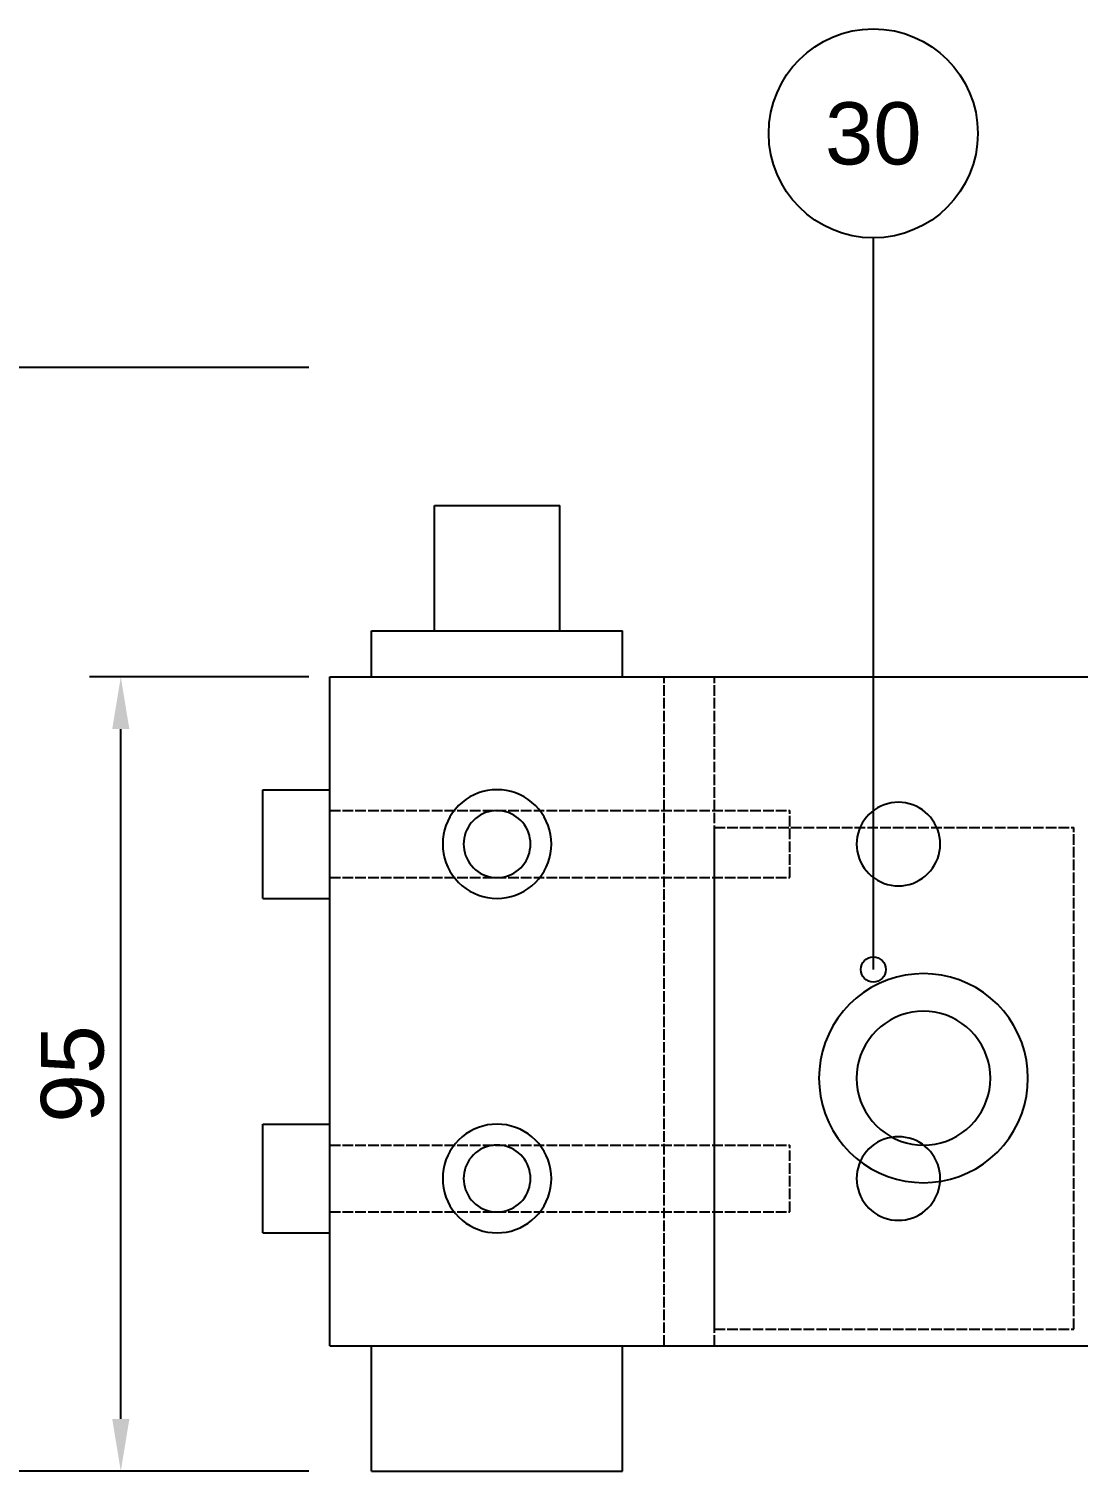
# Model space of a CAD drawing. Header units: millimetres. Extents: x 20 to 1736, y 5 to 589.
# Drawn here: x 64.6 to 114.8, y 450 to 519 of the extents above; entities that cross this region are included whole.
import ezdxf
from ezdxf.enums import TextEntityAlignment as Align

# ---------------------------------------------------------------- set-up
doc = ezdxf.new("R2010")
doc.units = ezdxf.units.MM
doc.header["$LTSCALE"] = 0.4
doc.linetypes.add('DASHED', pattern=[1.524, 1.27, -0.254])
for name, color, linetype in [('Krepezh', 6, 'CONTINUOUS'), ('Nevidimye', 8, 'DASHED'), ('Rama', 7, 'CONTINUOUS'), ('Razmery', 8, 'CONTINUOUS'), ('Relsy', 5, 'CONTINUOUS'), ('Tekst', 7, 'CONTINUOUS'), ('Uzly', 94, 'CONTINUOUS')]:
    doc.layers.add(name, color=color, linetype=linetype)
doc.styles.add('CHERT', font='arial.ttf')
doc.dimstyles.new('T1', dxfattribs={"dimtxt": 3, "dimasz": 2.5, "dimexe": 1.5, "dimexo": 1, "dimgap": 0.8, "dimtad": 1, "dimtxsty": 'CHERT', "dimcen": 2.5, "dimazin": 3, "dimtfac": 1, "dimtmove": 0, "dimatfit": 3})

msp = doc.modelspace()

# ---------------------------------------------------------------- linework, layer by layer
at = {"layer": 'Krepezh'}
for p, q in [((75.8, 482.6), (79, 482.6)), ((75.8, 477.4), (75.8, 482.6)), ((75.8, 482.6), (79, 482.6)), ((75.8, 477.4), (75.8, 482.6)), ((79, 477.4), (79, 482.6)), ((79, 477.4), (79, 482.6)), ((85.9012, 482.3564), (85.7, 482.2517)), ((86.1107, 482.4432), (85.9012, 482.3564)), ((86.3271, 482.5114), (86.1107, 482.4432)), ((86.5485, 482.5605), (86.3271, 482.5114)), ((86.7734, 482.5901), (86.5485, 482.5605)), ((87, 482.6), (86.7734, 482.5901)), ((87.2266, 482.5901), (87, 482.6)), ((87.4515, 482.5605), (87.2266, 482.5901)), ((87.6729, 482.5114), (87.4515, 482.5605)), ((87.8893, 482.4432), (87.6729, 482.5114)), ((88.0988, 482.3564), (87.8893, 482.4432)), ((88.3, 482.2517), (88.0988, 482.3564)), ((85.0083, 481.6712), (84.8702, 481.4913)), ((85.1615, 481.8385), (85.0083, 481.6712)), ((85.3288, 481.9917), (85.1615, 481.8385)), ((85.5087, 482.1298), (85.3288, 481.9917)), ((85.7, 482.2517), (85.5087, 482.1298)), ((88.4913, 482.1298), (88.3, 482.2517)), ((88.6712, 481.9917), (88.4913, 482.1298)), ((88.8385, 481.8385), (88.6712, 481.9917)), ((88.9917, 481.6712), (88.8385, 481.8385)), ((89.1298, 481.4913), (88.9917, 481.6712)), ((105.0528, 481.6383), (104.9144, 481.5321)), ((105.2, 481.7321), (105.0528, 481.6383)), ((105.3548, 481.8126), (105.2, 481.7321)), ((105.516, 481.8794), (105.3548, 481.8126)), ((105.6824, 481.9319), (105.516, 481.8794)), ((105.8527, 481.9696), (105.6824, 481.9319)), ((106.0257, 481.9924), (105.8527, 481.9696)), ((106.2, 482), (106.0257, 481.9924)), ((106.3743, 481.9924), (106.2, 482)), ((106.5473, 481.9696), (106.3743, 481.9924)), ((106.7176, 481.9319), (106.5473, 481.9696)), ((106.884, 481.8794), (106.7176, 481.9319)), ((107.0452, 481.8126), (106.884, 481.8794)), ((107.2, 481.7321), (107.0452, 481.8126)), ((107.3472, 481.6383), (107.2, 481.7321)), ((107.4856, 481.5321), (107.3472, 481.6383)), ((79, 478.4), (79, 481.6)), ((79, 478.4), (79, 481.6)), ((84.6436, 481.0988), (84.5568, 480.8893)), ((84.7483, 481.3), (84.6436, 481.0988)), ((84.8702, 481.4913), (84.7483, 481.3)), ((89.2517, 481.3), (89.1298, 481.4913)), ((89.3564, 481.0988), (89.2517, 481.3)), ((89.4432, 480.8893), (89.3564, 481.0988)), ((104.4679, 481), (104.3874, 480.8452)), ((104.5617, 481.1472), (104.4679, 481)), ((104.6679, 481.2856), (104.5617, 481.1472)), ((104.7858, 481.4142), (104.6679, 481.2856)), ((104.9144, 481.5321), (104.7858, 481.4142)), ((107.6142, 481.4142), (107.4856, 481.5321)), ((107.7321, 481.2856), (107.6142, 481.4142)), ((107.8383, 481.1472), (107.7321, 481.2856)), ((107.9321, 481), (107.8383, 481.1472)), ((108.0126, 480.8452), (107.9321, 481)), ((84.4395, 480.4515), (84.4099, 480.2266)), ((84.4886, 480.6729), (84.4395, 480.4515)), ((84.5568, 480.8893), (84.4886, 480.6729)), ((89.5114, 480.6729), (89.4432, 480.8893)), ((89.5605, 480.4515), (89.5114, 480.6729)), ((89.5901, 480.2266), (89.5605, 480.4515)), ((104.2304, 480.3473), (104.2076, 480.1743)), ((104.2681, 480.5176), (104.2304, 480.3473)), ((104.3206, 480.684), (104.2681, 480.5176)), ((104.3874, 480.8452), (104.3206, 480.684)), ((108.0794, 480.684), (108.0126, 480.8452)), ((108.1319, 480.5176), (108.0794, 480.684)), ((108.1696, 480.3473), (108.1319, 480.5176)), ((108.1924, 480.1743), (108.1696, 480.3473)), ((84.4099, 480.2266), (84.4, 480)), ((84.4, 480), (84.4099, 479.7734)), ((84.4099, 479.7734), (84.4395, 479.5485)), ((89.5605, 479.5485), (89.5901, 479.7734)), ((89.6, 480), (89.5901, 480.2266)), ((89.5901, 479.7734), (89.6, 480)), ((104.2076, 480.1743), (104.2, 480)), ((104.2, 480), (104.2076, 479.8257)), ((104.2076, 479.8257), (104.2304, 479.6527)), ((104.2304, 479.6527), (104.2681, 479.4824)), ((108.1319, 479.4824), (108.1696, 479.6527)), ((108.1696, 479.6527), (108.1924, 479.8257)), ((108.2, 480), (108.1924, 480.1743)), ((108.1924, 479.8257), (108.2, 480)), ((84.4395, 479.5485), (84.4886, 479.3271)), ((84.4886, 479.3271), (84.5568, 479.1107)), ((84.5568, 479.1107), (84.6436, 478.9012)), ((84.6436, 478.9012), (84.7483, 478.7)), ((89.2517, 478.7), (89.3564, 478.9012)), ((89.3564, 478.9012), (89.4432, 479.1107)), ((89.4432, 479.1107), (89.5114, 479.3271)), ((89.5114, 479.3271), (89.5605, 479.5485)), ((104.2681, 479.4824), (104.3206, 479.316)), ((104.3206, 479.316), (104.3874, 479.1548)), ((104.3874, 479.1548), (104.4679, 479)), ((104.4679, 479), (104.5617, 478.8528)), ((107.8383, 478.8528), (107.9321, 479)), ((107.9321, 479), (108.0126, 479.1548)), ((108.0126, 479.1548), (108.0794, 479.316)), ((108.0794, 479.316), (108.1319, 479.4824)), ((84.7483, 478.7), (84.8702, 478.5087)), ((84.8702, 478.5087), (85.0083, 478.3288)), ((85.0083, 478.3288), (85.1615, 478.1615)), ((88.8385, 478.1615), (88.9917, 478.3288)), ((88.9917, 478.3288), (89.1298, 478.5087)), ((89.1298, 478.5087), (89.2517, 478.7)), ((104.5617, 478.8528), (104.6679, 478.7144)), ((104.6679, 478.7144), (104.7858, 478.5858)), ((104.7858, 478.5858), (104.9144, 478.4679)), ((104.9144, 478.4679), (105.0528, 478.3617)), ((105.0528, 478.3617), (105.2, 478.2679)), ((105.2, 478.2679), (105.3548, 478.1874)), ((105.3548, 478.1874), (105.516, 478.1206)), ((106.884, 478.1206), (107.0452, 478.1874)), ((107.0452, 478.1874), (107.2, 478.2679)), ((107.2, 478.2679), (107.3472, 478.3617)), ((107.3472, 478.3617), (107.4856, 478.4679)), ((107.4856, 478.4679), (107.6142, 478.5858)), ((107.6142, 478.5858), (107.7321, 478.7144)), ((107.7321, 478.7144), (107.8383, 478.8528)), ((85.1615, 478.1615), (85.3288, 478.0083)), ((85.3288, 478.0083), (85.5087, 477.8702)), ((85.5087, 477.8702), (85.7, 477.7483)), ((85.7, 477.7483), (85.9012, 477.6436)), ((85.9012, 477.6436), (86.1107, 477.5568)), ((86.1107, 477.5568), (86.3271, 477.4886)), ((86.3271, 477.4886), (86.5485, 477.4395)), ((87.4515, 477.4395), (87.6729, 477.4886)), ((87.6729, 477.4886), (87.8893, 477.5568)), ((87.8893, 477.5568), (88.0988, 477.6436)), ((88.0988, 477.6436), (88.3, 477.7483)), ((88.3, 477.7483), (88.4913, 477.8702)), ((88.4913, 477.8702), (88.6712, 478.0083)), ((88.6712, 478.0083), (88.8385, 478.1615)), ((105.516, 478.1206), (105.6824, 478.0681)), ((105.6824, 478.0681), (105.8527, 478.0304)), ((105.8527, 478.0304), (106.0257, 478.0076)), ((106.0257, 478.0076), (106.2, 478)), ((106.2, 478), (106.3743, 478.0076)), ((106.3743, 478.0076), (106.5473, 478.0304)), ((106.5473, 478.0304), (106.7176, 478.0681)), ((106.7176, 478.0681), (106.884, 478.1206)), ((75.8, 477.4), (79, 477.4)), ((75.8, 477.4), (79, 477.4)), ((86.5485, 477.4395), (86.7734, 477.4099)), ((86.7734, 477.4099), (87, 477.4)), ((87, 477.4), (87.2266, 477.4099)), ((87.2266, 477.4099), (87.4515, 477.4395)), ((75.8, 466.6), (79, 466.6)), ((75.8, 461.4), (75.8, 466.6)), ((75.8, 466.6), (79, 466.6)), ((75.8, 461.4), (75.8, 466.6)), ((79, 461.4), (79, 466.6)), ((79, 461.4), (79, 466.6)), ((86.1107, 466.4432), (85.9012, 466.3564)), ((86.3271, 466.5114), (86.1107, 466.4432)), ((86.5485, 466.5605), (86.3271, 466.5114)), ((86.7734, 466.5901), (86.5485, 466.5605)), ((87, 466.6), (86.7734, 466.5901)), ((87.2266, 466.5901), (87, 466.6)), ((87.4515, 466.5605), (87.2266, 466.5901)), ((87.6729, 466.5114), (87.4515, 466.5605)), ((87.8893, 466.4432), (87.6729, 466.5114)), ((88.0988, 466.3564), (87.8893, 466.4432)), ((85.1615, 465.8385), (85.0083, 465.6712)), ((85.3288, 465.9917), (85.1615, 465.8385)), ((85.5087, 466.1298), (85.3288, 465.9917)), ((85.7, 466.2517), (85.5087, 466.1298)), ((85.9012, 466.3564), (85.7, 466.2517)), ((88.3, 466.2517), (88.0988, 466.3564)), ((88.4913, 466.1298), (88.3, 466.2517)), ((88.6712, 465.9917), (88.4913, 466.1298)), ((88.8385, 465.8385), (88.6712, 465.9917)), ((88.9917, 465.6712), (88.8385, 465.8385)), ((105.3548, 465.8126), (105.2, 465.7321)), ((105.516, 465.8794), (105.3548, 465.8126)), ((105.6824, 465.9319), (105.516, 465.8794)), ((105.8527, 465.9696), (105.6824, 465.9319)), ((106.0257, 465.9924), (105.8527, 465.9696)), ((106.2, 466), (106.0257, 465.9924)), ((106.3743, 465.9924), (106.2, 466)), ((106.5473, 465.9696), (106.3743, 465.9924)), ((106.7176, 465.9319), (106.5473, 465.9696)), ((106.884, 465.8794), (106.7176, 465.9319)), ((107.0452, 465.8126), (106.884, 465.8794)), ((107.2, 465.7321), (107.0452, 465.8126)), ((79, 462.4), (79, 465.6)), ((79, 462.4), (79, 465.6)), ((84.6436, 465.0988), (84.5568, 464.8893)), ((84.7483, 465.3), (84.6436, 465.0988)), ((84.8702, 465.4913), (84.7483, 465.3)), ((85.0083, 465.6712), (84.8702, 465.4913)), ((89.1298, 465.4913), (88.9917, 465.6712)), ((89.2517, 465.3), (89.1298, 465.4913)), ((89.3564, 465.0988), (89.2517, 465.3)), ((89.4432, 464.8893), (89.3564, 465.0988)), ((104.5617, 465.1472), (104.4679, 465)), ((104.6679, 465.2856), (104.5617, 465.1472)), ((104.7858, 465.4142), (104.6679, 465.2856)), ((104.9144, 465.5321), (104.7858, 465.4142)), ((105.0528, 465.6383), (104.9144, 465.5321)), ((105.2, 465.7321), (105.0528, 465.6383)), ((107.3472, 465.6383), (107.2, 465.7321)), ((107.4856, 465.5321), (107.3472, 465.6383)), ((107.6142, 465.4142), (107.4856, 465.5321)), ((107.7321, 465.2856), (107.6142, 465.4142)), ((107.8383, 465.1472), (107.7321, 465.2856)), ((107.9321, 465), (107.8383, 465.1472)), ((84.4395, 464.4515), (84.4099, 464.2266)), ((84.4886, 464.6729), (84.4395, 464.4515)), ((84.5568, 464.8893), (84.4886, 464.6729)), ((89.5114, 464.6729), (89.4432, 464.8893)), ((89.5605, 464.4515), (89.5114, 464.6729)), ((89.5901, 464.2266), (89.5605, 464.4515)), ((104.2681, 464.5176), (104.2304, 464.3473)), ((104.3206, 464.684), (104.2681, 464.5176)), ((104.3874, 464.8452), (104.3206, 464.684)), ((104.4679, 465), (104.3874, 464.8452)), ((108.0126, 464.8452), (107.9321, 465)), ((108.0794, 464.684), (108.0126, 464.8452)), ((108.1319, 464.5176), (108.0794, 464.684)), ((108.1696, 464.3473), (108.1319, 464.5176)), ((84.4099, 464.2266), (84.4, 464)), ((84.4, 464), (84.4099, 463.7734)), ((84.4099, 463.7734), (84.4395, 463.5485)), ((89.5605, 463.5485), (89.5901, 463.7734)), ((89.6, 464), (89.5901, 464.2266)), ((89.5901, 463.7734), (89.6, 464)), ((104.2076, 464.1743), (104.2, 464)), ((104.2, 464), (104.2076, 463.8257)), ((104.2304, 464.3473), (104.2076, 464.1743)), ((104.2076, 463.8257), (104.2304, 463.6527)), ((108.1924, 464.1743), (108.1696, 464.3473)), ((108.1696, 463.6527), (108.1924, 463.8257)), ((108.2, 464), (108.1924, 464.1743)), ((108.1924, 463.8257), (108.2, 464)), ((84.4395, 463.5485), (84.4886, 463.3271)), ((84.4886, 463.3271), (84.5568, 463.1107)), ((84.5568, 463.1107), (84.6436, 462.9012)), ((89.3564, 462.9012), (89.4432, 463.1107)), ((89.4432, 463.1107), (89.5114, 463.3271)), ((89.5114, 463.3271), (89.5605, 463.5485)), ((104.2304, 463.6527), (104.2681, 463.4824)), ((104.2681, 463.4824), (104.3206, 463.316)), ((104.3206, 463.316), (104.3874, 463.1548)), ((104.3874, 463.1548), (104.4679, 463)), ((104.4679, 463), (104.5617, 462.8528)), ((107.8383, 462.8528), (107.9321, 463)), ((107.9321, 463), (108.0126, 463.1548)), ((108.0126, 463.1548), (108.0794, 463.316)), ((108.0794, 463.316), (108.1319, 463.4824)), ((108.1319, 463.4824), (108.1696, 463.6527)), ((84.6436, 462.9012), (84.7483, 462.7)), ((84.7483, 462.7), (84.8702, 462.5087)), ((84.8702, 462.5087), (85.0083, 462.3288)), ((85.0083, 462.3288), (85.1615, 462.1615)), ((88.8385, 462.1615), (88.9917, 462.3288)), ((88.9917, 462.3288), (89.1298, 462.5087)), ((89.1298, 462.5087), (89.2517, 462.7)), ((89.2517, 462.7), (89.3564, 462.9012)), ((104.5617, 462.8528), (104.6679, 462.7144)), ((104.6679, 462.7144), (104.7858, 462.5858)), ((104.7858, 462.5858), (104.9144, 462.4679)), ((104.9144, 462.4679), (105.0528, 462.3617)), ((105.0528, 462.3617), (105.2, 462.2679)), ((107.2, 462.2679), (107.3472, 462.3617)), ((107.3472, 462.3617), (107.4856, 462.4679)), ((107.4856, 462.4679), (107.6142, 462.5858)), ((107.6142, 462.5858), (107.7321, 462.7144)), ((107.7321, 462.7144), (107.8383, 462.8528)), ((85.1615, 462.1615), (85.3288, 462.0083)), ((85.3288, 462.0083), (85.5087, 461.8702)), ((85.5087, 461.8702), (85.7, 461.7483)), ((85.7, 461.7483), (85.9012, 461.6436)), ((85.9012, 461.6436), (86.1107, 461.5568)), ((87.8893, 461.5568), (88.0988, 461.6436)), ((88.0988, 461.6436), (88.3, 461.7483)), ((88.3, 461.7483), (88.4913, 461.8702)), ((88.4913, 461.8702), (88.6712, 462.0083)), ((88.6712, 462.0083), (88.8385, 462.1615)), ((105.2, 462.2679), (105.3548, 462.1874)), ((105.3548, 462.1874), (105.516, 462.1206)), ((105.516, 462.1206), (105.6824, 462.0681)), ((105.6824, 462.0681), (105.8527, 462.0304)), ((105.8527, 462.0304), (106.0257, 462.0076)), ((106.0257, 462.0076), (106.2, 462)), ((106.2, 462), (106.3743, 462.0076)), ((106.3743, 462.0076), (106.5473, 462.0304)), ((106.5473, 462.0304), (106.7176, 462.0681)), ((106.7176, 462.0681), (106.884, 462.1206)), ((106.884, 462.1206), (107.0452, 462.1874)), ((107.0452, 462.1874), (107.2, 462.2679)), ((75.8, 461.4), (79, 461.4)), ((75.8, 461.4), (79, 461.4)), ((86.1107, 461.5568), (86.3271, 461.4886)), ((86.3271, 461.4886), (86.5485, 461.4395)), ((86.5485, 461.4395), (86.7734, 461.4099)), ((86.7734, 461.4099), (87, 461.4)), ((87, 461.4), (87.2266, 461.4099)), ((87.2266, 461.4099), (87.4515, 461.4395)), ((87.4515, 461.4395), (87.6729, 461.4886)), ((87.6729, 461.4886), (87.8893, 461.5568))]:
    msp.add_line(p, q, dxfattribs=at)
at = {"layer": 'Nevidimye'}
for p, q in [((95, 456), (95, 488)), ((95, 456), (95, 488)), ((97.4, 456), (97.4, 488)), ((97.4, 456), (97.4, 488)), ((79, 481.6), (101, 481.6)), ((79, 481.6), (101, 481.6)), ((85.7743, 481.0285), (85.6894, 480.9177)), ((85.7743, 481.0285), (85.6894, 480.9177)), ((85.8686, 481.1314), (85.7743, 481.0285)), ((85.8686, 481.1314), (85.7743, 481.0285)), ((85.9715, 481.2257), (85.8686, 481.1314)), ((85.9715, 481.2257), (85.8686, 481.1314)), ((86.0823, 481.3106), (85.9715, 481.2257)), ((86.0823, 481.3106), (85.9715, 481.2257)), ((86.2, 481.3856), (86.0823, 481.3106)), ((86.2, 481.3856), (86.0823, 481.3106)), ((86.3238, 481.4501), (86.2, 481.3856)), ((86.3238, 481.4501), (86.2, 481.3856)), ((86.4528, 481.5035), (86.3238, 481.4501)), ((86.4528, 481.5035), (86.3238, 481.4501)), ((86.5859, 481.5455), (86.4528, 481.5035)), ((86.5859, 481.5455), (86.4528, 481.5035)), ((86.7222, 481.5757), (86.5859, 481.5455)), ((86.7222, 481.5757), (86.5859, 481.5455)), ((86.8606, 481.5939), (86.7222, 481.5757)), ((86.8606, 481.5939), (86.7222, 481.5757)), ((87, 481.6), (86.8606, 481.5939)), ((87, 481.6), (86.8606, 481.5939)), ((87.1394, 481.5939), (87, 481.6)), ((87.1394, 481.5939), (87, 481.6)), ((87.2778, 481.5757), (87.1394, 481.5939)), ((87.2778, 481.5757), (87.1394, 481.5939)), ((87.4141, 481.5455), (87.2778, 481.5757)), ((87.4141, 481.5455), (87.2778, 481.5757)), ((87.5472, 481.5035), (87.4141, 481.5455)), ((87.5472, 481.5035), (87.4141, 481.5455)), ((87.6762, 481.4501), (87.5472, 481.5035)), ((87.6762, 481.4501), (87.5472, 481.5035)), ((87.8, 481.3856), (87.6762, 481.4501)), ((87.8, 481.3856), (87.6762, 481.4501)), ((87.9177, 481.3106), (87.8, 481.3856)), ((87.9177, 481.3106), (87.8, 481.3856)), ((88.0285, 481.2257), (87.9177, 481.3106)), ((88.0285, 481.2257), (87.9177, 481.3106)), ((88.1314, 481.1314), (88.0285, 481.2257)), ((88.1314, 481.1314), (88.0285, 481.2257)), ((88.2257, 481.0285), (88.1314, 481.1314)), ((88.2257, 481.0285), (88.1314, 481.1314)), ((88.3106, 480.9177), (88.2257, 481.0285)), ((88.3106, 480.9177), (88.2257, 481.0285)), ((101, 478.4), (101, 481.6)), ((101, 478.4), (101, 481.6)), ((85.4243, 480.2778), (85.4061, 480.1394)), ((85.4243, 480.2778), (85.4061, 480.1394)), ((85.4545, 480.4141), (85.4243, 480.2778)), ((85.4545, 480.4141), (85.4243, 480.2778)), ((85.4965, 480.5472), (85.4545, 480.4141)), ((85.4965, 480.5472), (85.4545, 480.4141)), ((85.5499, 480.6762), (85.4965, 480.5472)), ((85.5499, 480.6762), (85.4965, 480.5472)), ((85.6144, 480.8), (85.5499, 480.6762)), ((85.6144, 480.8), (85.5499, 480.6762)), ((85.6894, 480.9177), (85.6144, 480.8)), ((85.6894, 480.9177), (85.6144, 480.8)), ((88.3856, 480.8), (88.3106, 480.9177)), ((88.3856, 480.8), (88.3106, 480.9177)), ((88.4501, 480.6762), (88.3856, 480.8)), ((88.4501, 480.6762), (88.3856, 480.8)), ((88.5035, 480.5472), (88.4501, 480.6762)), ((88.5035, 480.5472), (88.4501, 480.6762)), ((88.5455, 480.4141), (88.5035, 480.5472)), ((88.5455, 480.4141), (88.5035, 480.5472)), ((88.5757, 480.2778), (88.5455, 480.4141)), ((88.5757, 480.2778), (88.5455, 480.4141)), ((88.5939, 480.1394), (88.5757, 480.2778)), ((88.5939, 480.1394), (88.5757, 480.2778)), ((97.4, 480.8), (114.6, 480.8)), ((97.4, 456.8), (97.4, 480.8)), ((97.4, 480.8), (114.6, 480.8)), ((97.4, 456.8), (97.4, 480.8)), ((114.6, 456.8), (114.6, 480.8)), ((114.6, 456.8), (114.6, 480.8)), ((85.4061, 480.1394), (85.4, 480)), ((85.4061, 480.1394), (85.4, 480)), ((85.4, 480), (85.4061, 479.8606)), ((85.4, 480), (85.4061, 479.8606)), ((85.4061, 479.8606), (85.4243, 479.7222)), ((85.4061, 479.8606), (85.4243, 479.7222)), ((85.4243, 479.7222), (85.4545, 479.5859)), ((85.4243, 479.7222), (85.4545, 479.5859)), ((85.4545, 479.5859), (85.4965, 479.4528)), ((85.4545, 479.5859), (85.4965, 479.4528)), ((88.5035, 479.4528), (88.5455, 479.5859)), ((88.5035, 479.4528), (88.5455, 479.5859)), ((88.5455, 479.5859), (88.5757, 479.7222)), ((88.5455, 479.5859), (88.5757, 479.7222)), ((88.5757, 479.7222), (88.5939, 479.8606)), ((88.5757, 479.7222), (88.5939, 479.8606)), ((88.6, 480), (88.5939, 480.1394)), ((88.6, 480), (88.5939, 480.1394)), ((88.5939, 479.8606), (88.6, 480)), ((88.5939, 479.8606), (88.6, 480)), ((85.4965, 479.4528), (85.5499, 479.3238)), ((85.4965, 479.4528), (85.5499, 479.3238)), ((85.5499, 479.3238), (85.6144, 479.2)), ((85.5499, 479.3238), (85.6144, 479.2)), ((85.6144, 479.2), (85.6894, 479.0823)), ((85.6144, 479.2), (85.6894, 479.0823)), ((85.6894, 479.0823), (85.7743, 478.9715)), ((85.6894, 479.0823), (85.7743, 478.9715)), ((85.7743, 478.9715), (85.8686, 478.8686)), ((85.7743, 478.9715), (85.8686, 478.8686)), ((85.8686, 478.8686), (85.9715, 478.7743)), ((85.8686, 478.8686), (85.9715, 478.7743)), ((88.0285, 478.7743), (88.1314, 478.8686)), ((88.0285, 478.7743), (88.1314, 478.8686)), ((88.1314, 478.8686), (88.2257, 478.9715)), ((88.1314, 478.8686), (88.2257, 478.9715)), ((88.2257, 478.9715), (88.3106, 479.0823)), ((88.2257, 478.9715), (88.3106, 479.0823)), ((88.3106, 479.0823), (88.3856, 479.2)), ((88.3106, 479.0823), (88.3856, 479.2)), ((88.3856, 479.2), (88.4501, 479.3238)), ((88.3856, 479.2), (88.4501, 479.3238)), ((88.4501, 479.3238), (88.5035, 479.4528)), ((88.4501, 479.3238), (88.5035, 479.4528)), ((79, 478.4), (101, 478.4)), ((79, 478.4), (101, 478.4)), ((85.9715, 478.7743), (86.0823, 478.6894)), ((85.9715, 478.7743), (86.0823, 478.6894)), ((86.0823, 478.6894), (86.2, 478.6144)), ((86.0823, 478.6894), (86.2, 478.6144)), ((86.2, 478.6144), (86.3238, 478.5499)), ((86.2, 478.6144), (86.3238, 478.5499)), ((86.3238, 478.5499), (86.4528, 478.4965)), ((86.3238, 478.5499), (86.4528, 478.4965)), ((86.4528, 478.4965), (86.5859, 478.4545)), ((86.4528, 478.4965), (86.5859, 478.4545)), ((86.5859, 478.4545), (86.7222, 478.4243)), ((86.5859, 478.4545), (86.7222, 478.4243)), ((86.7222, 478.4243), (86.8606, 478.4061)), ((86.7222, 478.4243), (86.8606, 478.4061)), ((86.8606, 478.4061), (87, 478.4)), ((86.8606, 478.4061), (87, 478.4)), ((87, 478.4), (87.1394, 478.4061)), ((87, 478.4), (87.1394, 478.4061)), ((87.1394, 478.4061), (87.2778, 478.4243)), ((87.1394, 478.4061), (87.2778, 478.4243)), ((87.2778, 478.4243), (87.4141, 478.4545)), ((87.2778, 478.4243), (87.4141, 478.4545)), ((87.4141, 478.4545), (87.5472, 478.4965)), ((87.4141, 478.4545), (87.5472, 478.4965)), ((87.5472, 478.4965), (87.6762, 478.5499)), ((87.5472, 478.4965), (87.6762, 478.5499)), ((87.6762, 478.5499), (87.8, 478.6144)), ((87.6762, 478.5499), (87.8, 478.6144)), ((87.8, 478.6144), (87.9177, 478.6894)), ((87.8, 478.6144), (87.9177, 478.6894)), ((87.9177, 478.6894), (88.0285, 478.7743)), ((87.9177, 478.6894), (88.0285, 478.7743)), ((105.6899, 473.4985), (105.2869, 473.3315)), ((106.1059, 473.6296), (105.6899, 473.4985)), ((106.5318, 473.724), (106.1059, 473.6296)), ((106.9642, 473.781), (106.5318, 473.724)), ((107.4, 473.8), (106.9642, 473.781)), ((107.8358, 473.781), (107.4, 473.8)), ((108.2682, 473.724), (107.8358, 473.781)), ((108.6941, 473.6296), (108.2682, 473.724)), ((109.1101, 473.4985), (108.6941, 473.6296)), ((109.5131, 473.3315), (109.1101, 473.4985)), ((104.5321, 472.8958), (104.1861, 472.6302)), ((104.9, 473.1301), (104.5321, 472.8958)), ((105.2869, 473.3315), (104.9, 473.1301)), ((109.9, 473.1301), (109.5131, 473.3315)), ((110.2679, 472.8958), (109.9, 473.1301)), ((110.6139, 472.6302), (110.2679, 472.8958)), ((103.5698, 472.0139), (103.3042, 471.6679)), ((103.8645, 472.3355), (103.5698, 472.0139)), ((104.1861, 472.6302), (103.8645, 472.3355)), ((107.1211, 471.9878), (106.8443, 471.9514)), ((107.4, 472), (107.1211, 471.9878)), ((107.6789, 471.9878), (107.4, 472)), ((107.9557, 471.9514), (107.6789, 471.9878)), ((110.9355, 472.3355), (110.6139, 472.6302)), ((111.2302, 472.0139), (110.9355, 472.3355)), ((111.4958, 471.6679), (111.2302, 472.0139)), ((103.0699, 471.3), (102.8685, 470.9131)), ((103.3042, 471.6679), (103.0699, 471.3)), ((105.5646, 471.4213), (105.3431, 471.2513)), ((105.8, 471.5713), (105.5646, 471.4213)), ((106.0476, 471.7002), (105.8, 471.5713)), ((106.3055, 471.807), (106.0476, 471.7002)), ((106.5718, 471.891), (106.3055, 471.807)), ((106.8443, 471.9514), (106.5718, 471.891)), ((108.2282, 471.891), (107.9557, 471.9514)), ((108.4945, 471.807), (108.2282, 471.891)), ((108.7524, 471.7002), (108.4945, 471.807)), ((109, 471.5713), (108.7524, 471.7002)), ((109.2354, 471.4213), (109, 471.5713)), ((109.4569, 471.2513), (109.2354, 471.4213)), ((111.7301, 471.3), (111.4958, 471.6679)), ((111.9315, 470.9131), (111.7301, 471.3)), ((102.8685, 470.9131), (102.7015, 470.5101)), ((104.7787, 470.6354), (104.6287, 470.4)), ((104.9487, 470.8569), (104.7787, 470.6354)), ((105.1373, 471.0627), (104.9487, 470.8569)), ((105.3431, 471.2513), (105.1373, 471.0627)), ((109.6627, 471.0627), (109.4569, 471.2513)), ((109.8513, 470.8569), (109.6627, 471.0627)), ((110.0213, 470.6354), (109.8513, 470.8569)), ((110.1713, 470.4), (110.0213, 470.6354)), ((112.0985, 470.5101), (111.9315, 470.9131)), ((102.5704, 470.0941), (102.476, 469.6682)), ((102.7015, 470.5101), (102.5704, 470.0941)), ((104.393, 469.8945), (104.309, 469.6282)), ((104.4998, 470.1524), (104.393, 469.8945)), ((104.6287, 470.4), (104.4998, 470.1524)), ((110.3002, 470.1524), (110.1713, 470.4)), ((110.407, 469.8945), (110.3002, 470.1524)), ((110.491, 469.6282), (110.407, 469.8945)), ((112.2296, 470.0941), (112.0985, 470.5101)), ((112.324, 469.6682), (112.2296, 470.0941)), ((102.419, 469.2358), (102.4, 468.8)), ((102.476, 469.6682), (102.419, 469.2358)), ((104.2486, 469.3557), (104.2122, 469.0789)), ((104.309, 469.6282), (104.2486, 469.3557)), ((110.5514, 469.3557), (110.491, 469.6282)), ((110.5878, 469.0789), (110.5514, 469.3557)), ((112.381, 469.2358), (112.324, 469.6682)), ((112.4, 468.8), (112.381, 469.2358)), ((102.4, 468.8), (102.419, 468.3642)), ((104.2122, 469.0789), (104.2, 468.8)), ((104.2, 468.8), (104.2122, 468.5211)), ((104.2122, 468.5211), (104.2486, 468.2443)), ((110.5514, 468.2443), (110.5878, 468.5211)), ((110.6, 468.8), (110.5878, 469.0789)), ((110.5878, 468.5211), (110.6, 468.8)), ((112.381, 468.3642), (112.4, 468.8)), ((102.419, 468.3642), (102.476, 467.9318)), ((102.476, 467.9318), (102.5704, 467.5059)), ((104.2486, 468.2443), (104.309, 467.9718)), ((104.309, 467.9718), (104.393, 467.7055)), ((110.407, 467.7055), (110.491, 467.9718)), ((110.491, 467.9718), (110.5514, 468.2443)), ((112.2296, 467.5059), (112.324, 467.9318)), ((112.324, 467.9318), (112.381, 468.3642)), ((102.5704, 467.5059), (102.7015, 467.0899)), ((104.393, 467.7055), (104.4998, 467.4476)), ((104.4998, 467.4476), (104.6287, 467.2)), ((104.6287, 467.2), (104.7787, 466.9646)), ((110.0213, 466.9646), (110.1713, 467.2)), ((110.1713, 467.2), (110.3002, 467.4476)), ((110.3002, 467.4476), (110.407, 467.7055)), ((112.0985, 467.0899), (112.2296, 467.5059)), ((102.7015, 467.0899), (102.8685, 466.6869)), ((102.8685, 466.6869), (103.0699, 466.3)), ((104.7787, 466.9646), (104.9487, 466.7431)), ((104.9487, 466.7431), (105.1373, 466.5373)), ((105.1373, 466.5373), (105.3431, 466.3487)), ((109.4569, 466.3487), (109.6627, 466.5373)), ((109.6627, 466.5373), (109.8513, 466.7431)), ((109.8513, 466.7431), (110.0213, 466.9646)), ((111.7301, 466.3), (111.9315, 466.6869)), ((111.9315, 466.6869), (112.0985, 467.0899)), ((103.0699, 466.3), (103.3042, 465.9321)), ((103.3042, 465.9321), (103.5698, 465.5861)), ((105.3431, 466.3487), (105.5646, 466.1787)), ((105.5646, 466.1787), (105.8, 466.0287)), ((105.8, 466.0287), (106.0476, 465.8998)), ((106.0476, 465.8998), (106.3055, 465.793)), ((106.3055, 465.793), (106.5718, 465.709)), ((108.2282, 465.709), (108.4945, 465.793)), ((108.4945, 465.793), (108.7524, 465.8998)), ((108.7524, 465.8998), (109, 466.0287)), ((109, 466.0287), (109.2354, 466.1787)), ((109.2354, 466.1787), (109.4569, 466.3487)), ((111.2302, 465.5861), (111.4958, 465.9321)), ((111.4958, 465.9321), (111.7301, 466.3)), ((79, 465.6), (101, 465.6)), ((79, 465.6), (101, 465.6)), ((85.8686, 465.1314), (85.7743, 465.0285)), ((85.8686, 465.1314), (85.7743, 465.0285)), ((85.9715, 465.2257), (85.8686, 465.1314)), ((85.9715, 465.2257), (85.8686, 465.1314)), ((86.0823, 465.3106), (85.9715, 465.2257)), ((86.0823, 465.3106), (85.9715, 465.2257)), ((86.2, 465.3856), (86.0823, 465.3106)), ((86.2, 465.3856), (86.0823, 465.3106)), ((86.3238, 465.4501), (86.2, 465.3856)), ((86.3238, 465.4501), (86.2, 465.3856)), ((86.4528, 465.5035), (86.3238, 465.4501)), ((86.4528, 465.5035), (86.3238, 465.4501)), ((86.5859, 465.5455), (86.4528, 465.5035)), ((86.5859, 465.5455), (86.4528, 465.5035)), ((86.7222, 465.5757), (86.5859, 465.5455)), ((86.7222, 465.5757), (86.5859, 465.5455)), ((86.8606, 465.5939), (86.7222, 465.5757)), ((86.8606, 465.5939), (86.7222, 465.5757)), ((87, 465.6), (86.8606, 465.5939)), ((87, 465.6), (86.8606, 465.5939)), ((87.1394, 465.5939), (87, 465.6)), ((87.1394, 465.5939), (87, 465.6)), ((87.2778, 465.5757), (87.1394, 465.5939)), ((87.2778, 465.5757), (87.1394, 465.5939)), ((87.4141, 465.5455), (87.2778, 465.5757)), ((87.4141, 465.5455), (87.2778, 465.5757)), ((87.5472, 465.5035), (87.4141, 465.5455)), ((87.5472, 465.5035), (87.4141, 465.5455)), ((87.6762, 465.4501), (87.5472, 465.5035)), ((87.6762, 465.4501), (87.5472, 465.5035)), ((87.8, 465.3856), (87.6762, 465.4501)), ((87.8, 465.3856), (87.6762, 465.4501)), ((87.9177, 465.3106), (87.8, 465.3856)), ((87.9177, 465.3106), (87.8, 465.3856)), ((88.0285, 465.2257), (87.9177, 465.3106)), ((88.0285, 465.2257), (87.9177, 465.3106)), ((88.1314, 465.1314), (88.0285, 465.2257)), ((88.1314, 465.1314), (88.0285, 465.2257)), ((88.2257, 465.0285), (88.1314, 465.1314)), ((88.2257, 465.0285), (88.1314, 465.1314)), ((101, 462.4), (101, 465.6)), ((101, 462.4), (101, 465.6)), ((103.5698, 465.5861), (103.8645, 465.2645)), ((103.8645, 465.2645), (104.1861, 464.9698)), ((106.5718, 465.709), (106.8443, 465.6486)), ((106.8443, 465.6486), (107.1211, 465.6122)), ((107.1211, 465.6122), (107.4, 465.6)), ((107.4, 465.6), (107.6789, 465.6122)), ((107.6789, 465.6122), (107.9557, 465.6486)), ((107.9557, 465.6486), (108.2282, 465.709)), ((110.6139, 464.9698), (110.9355, 465.2645)), ((110.9355, 465.2645), (111.2302, 465.5861)), ((85.4545, 464.4141), (85.4243, 464.2778)), ((85.4545, 464.4141), (85.4243, 464.2778)), ((85.4965, 464.5472), (85.4545, 464.4141)), ((85.4965, 464.5472), (85.4545, 464.4141)), ((85.5499, 464.6762), (85.4965, 464.5472)), ((85.5499, 464.6762), (85.4965, 464.5472)), ((85.6144, 464.8), (85.5499, 464.6762)), ((85.6144, 464.8), (85.5499, 464.6762)), ((85.6894, 464.9177), (85.6144, 464.8)), ((85.6894, 464.9177), (85.6144, 464.8)), ((85.7743, 465.0285), (85.6894, 464.9177)), ((85.7743, 465.0285), (85.6894, 464.9177)), ((88.3106, 464.9177), (88.2257, 465.0285)), ((88.3106, 464.9177), (88.2257, 465.0285)), ((88.3856, 464.8), (88.3106, 464.9177)), ((88.3856, 464.8), (88.3106, 464.9177)), ((88.4501, 464.6762), (88.3856, 464.8)), ((88.4501, 464.6762), (88.3856, 464.8)), ((88.5035, 464.5472), (88.4501, 464.6762)), ((88.5035, 464.5472), (88.4501, 464.6762)), ((88.5455, 464.4141), (88.5035, 464.5472)), ((88.5455, 464.4141), (88.5035, 464.5472)), ((88.5757, 464.2778), (88.5455, 464.4141)), ((88.5757, 464.2778), (88.5455, 464.4141)), ((104.1861, 464.9698), (104.5321, 464.7042)), ((104.5321, 464.7042), (104.9, 464.4699)), ((104.9, 464.4699), (105.2869, 464.2685)), ((109.5131, 464.2685), (109.9, 464.4699)), ((109.9, 464.4699), (110.2679, 464.7042)), ((110.2679, 464.7042), (110.6139, 464.9698)), ((85.4061, 464.1394), (85.4, 464)), ((85.4061, 464.1394), (85.4, 464)), ((85.4, 464), (85.4061, 463.8606)), ((85.4, 464), (85.4061, 463.8606)), ((85.4243, 464.2778), (85.4061, 464.1394)), ((85.4243, 464.2778), (85.4061, 464.1394)), ((85.4061, 463.8606), (85.4243, 463.7222)), ((85.4061, 463.8606), (85.4243, 463.7222)), ((85.4243, 463.7222), (85.4545, 463.5859)), ((85.4243, 463.7222), (85.4545, 463.5859)), ((88.5455, 463.5859), (88.5757, 463.7222)), ((88.5455, 463.5859), (88.5757, 463.7222)), ((88.5939, 464.1394), (88.5757, 464.2778)), ((88.5939, 464.1394), (88.5757, 464.2778)), ((88.5757, 463.7222), (88.5939, 463.8606)), ((88.5757, 463.7222), (88.5939, 463.8606)), ((88.6, 464), (88.5939, 464.1394)), ((88.6, 464), (88.5939, 464.1394)), ((88.5939, 463.8606), (88.6, 464)), ((88.5939, 463.8606), (88.6, 464)), ((105.2869, 464.2685), (105.6899, 464.1015)), ((105.6899, 464.1015), (106.1059, 463.9704)), ((106.1059, 463.9704), (106.5318, 463.876)), ((106.5318, 463.876), (106.9642, 463.819)), ((106.9642, 463.819), (107.4, 463.8)), ((107.4, 463.8), (107.8358, 463.819)), ((107.8358, 463.819), (108.2682, 463.876)), ((108.2682, 463.876), (108.6941, 463.9704)), ((108.6941, 463.9704), (109.1101, 464.1015)), ((109.1101, 464.1015), (109.5131, 464.2685)), ((85.4545, 463.5859), (85.4965, 463.4528)), ((85.4545, 463.5859), (85.4965, 463.4528)), ((85.4965, 463.4528), (85.5499, 463.3238)), ((85.4965, 463.4528), (85.5499, 463.3238)), ((85.5499, 463.3238), (85.6144, 463.2)), ((85.5499, 463.3238), (85.6144, 463.2)), ((85.6144, 463.2), (85.6894, 463.0823)), ((85.6144, 463.2), (85.6894, 463.0823)), ((85.6894, 463.0823), (85.7743, 462.9715)), ((85.6894, 463.0823), (85.7743, 462.9715)), ((88.2257, 462.9715), (88.3106, 463.0823)), ((88.2257, 462.9715), (88.3106, 463.0823)), ((88.3106, 463.0823), (88.3856, 463.2)), ((88.3106, 463.0823), (88.3856, 463.2)), ((88.3856, 463.2), (88.4501, 463.3238)), ((88.3856, 463.2), (88.4501, 463.3238)), ((88.4501, 463.3238), (88.5035, 463.4528)), ((88.4501, 463.3238), (88.5035, 463.4528)), ((88.5035, 463.4528), (88.5455, 463.5859)), ((88.5035, 463.4528), (88.5455, 463.5859)), ((79, 462.4), (101, 462.4)), ((79, 462.4), (101, 462.4)), ((85.7743, 462.9715), (85.8686, 462.8686)), ((85.7743, 462.9715), (85.8686, 462.8686)), ((85.8686, 462.8686), (85.9715, 462.7743)), ((85.8686, 462.8686), (85.9715, 462.7743)), ((85.9715, 462.7743), (86.0823, 462.6894)), ((85.9715, 462.7743), (86.0823, 462.6894)), ((86.0823, 462.6894), (86.2, 462.6144)), ((86.0823, 462.6894), (86.2, 462.6144)), ((86.2, 462.6144), (86.3238, 462.5499)), ((86.2, 462.6144), (86.3238, 462.5499)), ((86.3238, 462.5499), (86.4528, 462.4965)), ((86.3238, 462.5499), (86.4528, 462.4965)), ((86.4528, 462.4965), (86.5859, 462.4545)), ((86.4528, 462.4965), (86.5859, 462.4545)), ((86.5859, 462.4545), (86.7222, 462.4243)), ((86.5859, 462.4545), (86.7222, 462.4243)), ((86.7222, 462.4243), (86.8606, 462.4061)), ((86.7222, 462.4243), (86.8606, 462.4061)), ((86.8606, 462.4061), (87, 462.4)), ((86.8606, 462.4061), (87, 462.4)), ((87, 462.4), (87.1394, 462.4061)), ((87, 462.4), (87.1394, 462.4061)), ((87.1394, 462.4061), (87.2778, 462.4243)), ((87.1394, 462.4061), (87.2778, 462.4243)), ((87.2778, 462.4243), (87.4141, 462.4545)), ((87.2778, 462.4243), (87.4141, 462.4545)), ((87.4141, 462.4545), (87.5472, 462.4965)), ((87.4141, 462.4545), (87.5472, 462.4965)), ((87.5472, 462.4965), (87.6762, 462.5499)), ((87.5472, 462.4965), (87.6762, 462.5499)), ((87.6762, 462.5499), (87.8, 462.6144)), ((87.6762, 462.5499), (87.8, 462.6144)), ((87.8, 462.6144), (87.9177, 462.6894)), ((87.8, 462.6144), (87.9177, 462.6894)), ((87.9177, 462.6894), (88.0285, 462.7743)), ((87.9177, 462.6894), (88.0285, 462.7743)), ((88.0285, 462.7743), (88.1314, 462.8686)), ((88.0285, 462.7743), (88.1314, 462.8686)), ((88.1314, 462.8686), (88.2257, 462.9715)), ((88.1314, 462.8686), (88.2257, 462.9715)), ((97.4, 456.8), (114.6, 456.8)), ((97.4, 456.8), (114.6, 456.8))]:
    msp.add_line(p, q, dxfattribs=at)
at = {"layer": 'Rama'}
for p, q in [((79, 488), (95, 488)), ((79, 456), (79, 488)), ((95, 488), (255, 488)), ((95, 488), (255, 488)), ((79, 456), (95, 456)), ((81, 456), (93, 456)), ((81, 450), (81, 456)), ((81, 456), (93, 456)), ((81, 450), (81, 456)), ((93, 450), (93, 456)), ((93, 450), (93, 456)), ((95, 456), (255, 456)), ((95, 456), (255, 456)), ((81, 450), (93, 450)), ((81, 450), (93, 450))]:
    msp.add_line(p, q, dxfattribs=at)
at = {"layer": 'Relsy'}
for p, q in [((84, 496.2), (90, 496.2)), ((84, 490.2), (84, 496.2)), ((90, 490.2), (90, 496.2)), ((81, 490.2), (93, 490.2)), ((81, 488), (81, 490.2)), ((84, 490.2), (90, 490.2)), ((93, 488), (93, 490.2)), ((81, 488), (93, 488))]:
    msp.add_line(p, q, dxfattribs=at)
at = {"layer": 'Tekst'}
msp.add_line((105, 509), (105, 474), dxfattribs=at)
for centre, radius in [((105, 514), 5), ((105, 474), 0.6)]:
    msp.add_circle(centre, radius, dxfattribs=at)
at = {"layer": 'Uzly'}
for p, q in [((79, 488), (131, 488)), ((79, 456), (79, 488)), ((79, 488), (131, 488)), ((79, 456), (79, 488)), ((95, 488), (97.4, 488)), ((95, 488), (97.4, 488)), ((79, 456), (131, 456)), ((79, 456), (131, 456)), ((95, 456), (97.4, 456)), ((95, 456), (97.4, 456))]:
    msp.add_line(p, q, dxfattribs=at)

# ---------------------------------------------------------------- texts
at = {"layer": 'Tekst', "style": 'CHERT'}
msp.add_text('30', height=2.975, dxfattribs=at).set_placement((105, 514), align=Align.MIDDLE_CENTER)

# ---------------------------------------------------------------- dimensions: what is measured, and where the dimension line sits
at = {"layer": 'Razmery'}
for base, p2, text in [((59, 450), (79, 502.8), '132'), ((69, 450), (79, 488), '95')]:
    msp.add_linear_dim(base=base, p1=(79, 450), p2=p2, angle=90, text=text, dimstyle='T1', override={"dimlfac": 2.5}, dxfattribs=at).render()

doc.saveas('drawing.dxf')
